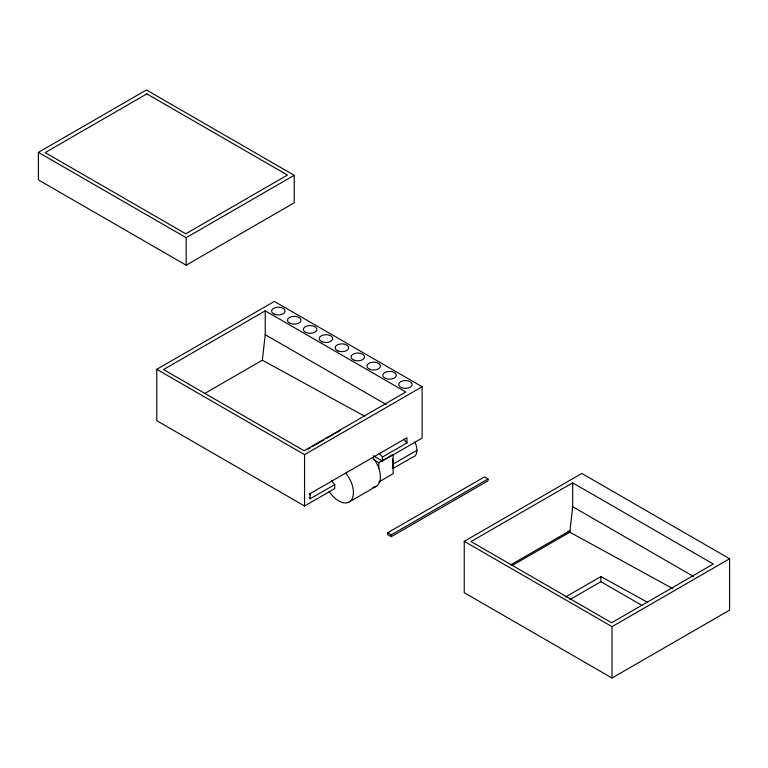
<?xml version="1.0" encoding="UTF-8"?>
<svg xmlns="http://www.w3.org/2000/svg" width="768" height="768" viewBox="0 0 768 768"><rect width="100%" height="100%" fill="white"/><g stroke="black" fill="none" stroke-linecap="round" stroke-linejoin="round"><path stroke-width="1.15" d="M204.576 393.562L262.358 360.202L265.229 334.694L265.229 310.838L163.526 369.552L304.157 450.739L405.85 392.026L265.229 310.838M512.045 565.565L569.818 532.205L572.688 506.698L572.688 482.851L470.995 541.555L611.616 622.752L713.309 564.038L572.688 482.851M38.4 152.362L146.448 89.981L294.221 175.296L294.221 202.819L186.173 265.2L38.4 179.885L38.4 152.362L186.173 237.677L294.221 175.296M331.44 480.797A26.966 15.571 60 0 1 334.752 484.589L334.742 488.582L304.55 506.016L156.778 420.691L156.778 369.322L274.358 301.43L422.131 386.755L422.131 438.125L382.406 461.059L373.171 455.722M308.179 448.973L310.253 447.773M312.326 446.573L323.722 439.997M326.832 438.202L333.053 434.611M335.126 433.411L340.301 430.426M156.778 369.322L304.55 454.637L422.131 386.755M334.742 484.598L310.157 498.787L310.205 493.574L406.954 437.712L406.954 442.906L382.406 457.075L382.406 461.059M373.872 459.802L378.835 462.662L393.139 454.406L393.139 473.674L378.835 481.93M393.139 464.045L416.966 450.278M393.062 468.47L412.426 457.286A14.045 8.112 60 0 0 414.806 441.888M349.104 501.994L376.118 486.403M387.667 532.79L484.416 476.938L487.997 479.002L487.997 480.835L391.238 536.698L387.667 534.634L387.667 532.79L391.238 534.854L487.997 479.002M464.246 541.334L581.827 473.443L729.6 558.758L729.6 610.138L612.019 678.019L464.246 592.704L464.246 541.334L612.019 626.65L729.6 558.758M511.008 564.691L569.818 530.746L569.818 532.205L672.682 588.557M565.661 596.928L600.893 576.586L647.53 602.294M569.808 599.645L600.893 581.693L642.346 605.626M262.358 360.202L364.752 416.294M572.688 506.698L693.667 576.547M265.229 334.694L386.198 404.534M568.032 531.178L569.818 532.205M612.019 626.65L612.019 678.019M600.893 576.586L600.893 581.693M391.238 534.854L391.238 536.698M378.835 462.662L378.835 468.336M304.55 454.637L304.55 506.016M186.173 237.677L186.173 265.2M403.651 439.104A26.966 15.571 60 0 1 406.963 442.896M379.104 453.274A26.966 15.571 60 0 1 382.426 457.066M309.13 497.472A27.226 15.725 60 0 1 310.176 498.768M372.768 457.574A20.784 12 60 0 1 380.429 476.89A20.784 12 60 0 1 372.768 487.363M345.763 473.165A20.784 12 60 0 1 350.784 500.64A20.784 12 60 0 1 329.088 491.261M392.285 458.909A14.045 8.112 60 0 1 392.285 468.192M146.851 93.878L45.149 152.592L185.779 233.779L287.472 175.066L146.851 93.878M274.378 314.218A6.739 3.888 0 0 0 285.043 311.472A6.739 3.888 0 0 0 275.587 307.517A6.739 3.888 0 0 0 274.378 314.218M290.266 323.395A6.739 3.888 0 0 0 300.931 320.64A6.739 3.888 0 0 0 291.475 316.685A6.739 3.888 0 0 0 290.266 323.395M306.154 332.563A6.739 3.888 0 0 0 316.819 329.818A6.739 3.888 0 0 0 307.363 325.862A6.739 3.888 0 0 0 306.154 332.563M322.051 341.741A6.739 3.888 0 0 0 332.707 338.995A6.739 3.888 0 0 0 323.251 335.04A6.739 3.888 0 0 0 322.051 341.741M337.939 350.918A6.739 3.888 0 0 0 348.595 348.163A6.739 3.888 0 0 0 339.139 344.208A6.739 3.888 0 0 0 337.939 350.918M354.413 360.307A6.739 3.888 0 0 0 364.522 356.938A6.739 3.888 0 0 0 354.413 353.568A6.739 3.888 0 0 0 354.413 360.307M369.715 369.264A6.739 3.888 0 0 0 380.381 366.509A6.739 3.888 0 0 0 370.925 362.554A6.739 3.888 0 0 0 369.715 369.264M385.603 378.432A6.739 3.888 0 0 0 396.269 375.686A6.739 3.888 0 0 0 386.813 371.731A6.739 3.888 0 0 0 385.603 378.432M401.491 387.61A6.739 3.888 0 0 0 412.157 384.864A6.739 3.888 0 0 0 402.701 380.909A6.739 3.888 0 0 0 401.491 387.61M310.157 494.851A31.91 18.422 60 0 0 309.302 493.901A31.661 18.278 60 0 1 310.205 494.832"/></g></svg>
